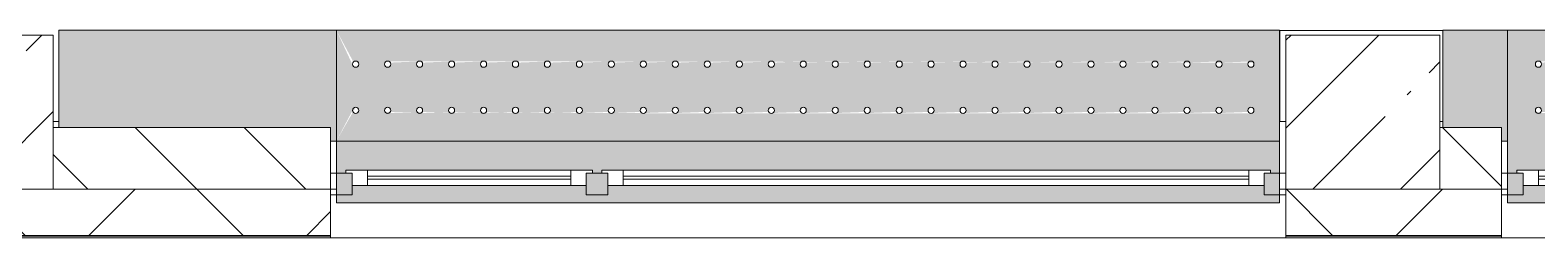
# Model space of a CAD drawing. Header units: millimetres. Extents: x 63482 to 319368, y -8553 to 29000.
# Drawn here: x 191624 to 196513, y -258 to 416 of the extents above; entities that cross this region are included whole.
import ezdxf

# ---------------------------------------------------------------- set-up
doc = ezdxf.new("R2010")
doc.units = ezdxf.units.MM
doc.layers.add('A-FLOR-2', color=7, linetype='Continuous', lineweight=5, true_color=0xaaaaaa)
doc.layers.add('Знаки-2', color=7, linetype='Continuous', lineweight=5, true_color=0xd7cfbf)
for name, color, linetype, lineweight in [('A-GLAZ-2', 7, 'Continuous', 5), ('A-WALL', 7, 'Continuous', 9), ('A-WALL-4', 7, 'Continuous', 5), ('I-WALL-2', 7, 'Continuous', 5), ('S-COLS', 7, 'Continuous', 5), ('Знаки', 7, 'Continuous', 5)]:
    doc.layers.add(name, color=color, linetype=linetype, lineweight=lineweight)

# ---------------------------------------------------------------- blocks, each defined once
blk = doc.blocks.new('BSC_Колонна _Прямоугольная - 500х500-V48-Общий план 3 этажа с размещением фрагментов 3_1-3_8')
at = {"layer": 'S-COLS'}
h = blk.add_hatch(dxfattribs=at)
h.set_pattern_fill('FP_38', color=256, style=0, pattern_type=2)
h.set_pattern_definition([(45, (-61160, -150), (-285.123, 285.123), []), (45, (-60874.88, -150), (-285.123, 285.123), [504.031, -100.806, 16.764, -84.042])])
h.paths.add_polyline_path([(-112.4, -250), (250, -250), (250, 250), (-250, 250), (-250, -250)])
for p, q in [((250, 250), (-250, 250)), ((-250, 250), (-250, -250)), ((250, -250), (250, 250)), ((-250, -250), (250, -250))]:
    blk.add_line(p, q, dxfattribs=at)
blk = doc.blocks.new('BSC_Колонна _Прямоугольная - 500х500-V61-Общий план 3 этажа с размещением фрагментов 3_1-3_8')
at = {"layer": 'S-COLS'}
h = blk.add_hatch(dxfattribs=at)
h.set_pattern_fill('FP_59', color=256, style=0, pattern_type=2)
h.set_pattern_definition([(45, (-56660, -150), (-285.123, 285.123), []), (45, (-56374.88, -150), (-285.123, 285.123), [504.031, -100.806, 16.764, -84.042])])
h.paths.add_polyline_path([(-112.3, -250), (250, -250), (250, 250), (-250, 250), (-250, -250)])
for p, q in [((250, 250), (-250, 250)), ((-250, 250), (-250, -250)), ((250, -250), (250, 250)), ((-250, -250), (250, -250))]:
    blk.add_line(p, q, dxfattribs=at)
blk = doc.blocks.new('120_Окно_СКБ_2Ст - 120_Окно_СКБ_2Ст 3100х2500 _мал_створка слева_ 2-22446355-Общий план 3 этажа с размещением фрагментов 3_1-3_8')
at = {"layer": 'A-GLAZ-2'}
for p, q in [((-1550, -127), (-1550, -57)), ((-1550, -57), (-1480, -57)), ((-1529, -57), (-1550, -57)), ((-1480, -57), (-1480, -127)), ((650, -87), (-1480, -87)), ((-1480, -87), (-1480, -127)), ((-1430, -137), (-1430, -87)), ((600, -137), (600, -87)), ((650, -127), (650, -57)), ((650, -57), (720, -57)), ((650, -127), (650, -87)), ((720, -57), (720, -127)), ((1480, -87), (720, -87)), ((720, -87), (720, -127)), ((770, -137), (770, -87)), ((1430, -137), (1430, -87)), ((1480, -127), (1480, -57)), ((1480, -57), (1550, -57)), ((1480, -127), (1480, -87)), ((1550, -57), (1531, -57)), ((1550, -57), (1550, -127)), ((-1480, -127), (-1550, -127)), ((-1550, -127), (-1529, -127)), ((-1480, -127), (-1500, -127)), ((-1500, -127), (-1500, -137)), ((-1500, -137), (670, -137)), ((670, -137), (-1500, -137)), ((-1430, -107), (600, -107)), ((600, -117), (-1430, -117)), ((720, -127), (650, -127)), ((670, -127), (650, -127)), ((670, -137), (670, -127)), ((720, -127), (700, -127)), ((700, -127), (700, -137)), ((700, -137), (1500, -137)), ((1500, -137), (700, -137)), ((770, -107), (1430, -107)), ((1430, -117), (770, -117)), ((1550, -127), (1480, -127)), ((1500, -127), (1480, -127)), ((1500, -137), (1500, -127)), ((1531, -127), (1550, -127))]:
    blk.add_line(p, q, dxfattribs=at)
blk = doc.blocks.new('120_Окно_СКБ_2Ст - 120_Окно_СКБ_2Ст 2100х2400 _мал створка справа_-V70-Общий план 3 этажа с размещением фрагментов 3_1-3_8')
at = {"layer": 'A-GLAZ-2'}
for p, q in [((-1050, -127), (-1050, -57)), ((-1050, -57), (-980, -57)), ((-1029.8, -57), (-1050, -57)), ((-980, -57), (-980, -127)), ((150, -87), (-980, -87)), ((-980, -87), (-980, -127)), ((-930, -137), (-930, -87)), ((100, -137), (100, -87)), ((150, -127), (150, -57)), ((150, -57), (220, -57)), ((150, -127), (150, -87)), ((220, -57), (220, -127)), ((980, -87), (220, -87)), ((220, -87), (220, -127)), ((270, -137), (270, -87)), ((930, -137), (930, -87)), ((980, -127), (980, -57)), ((980, -57), (1050, -57)), ((980, -127), (980, -87)), ((1050, -57), (1030.2, -57)), ((1050, -57), (1050, -127)), ((-980, -127), (-1050, -127)), ((-1050, -127), (-1029.8, -127)), ((-980, -127), (-1000, -127)), ((-1000, -127), (-1000, -137)), ((-1000, -137), (170, -137)), ((170, -137), (-1000, -137)), ((-930, -107), (100, -107)), ((100, -117), (-930, -117)), ((220, -127), (150, -127)), ((170, -127), (150, -127)), ((170, -137), (170, -127)), ((220, -127), (200, -127)), ((200, -127), (200, -137)), ((200, -137), (1000, -137)), ((1000, -137), (200, -137)), ((270, -107), (930, -107)), ((930, -117), (270, -117)), ((1050, -127), (980, -127)), ((1000, -127), (980, -127)), ((1000, -137), (1000, -127)), ((1030.2, -127), (1050, -127))]:
    blk.add_line(p, q, dxfattribs=at)
blk = doc.blocks.new('Зашивка радиатора_ с перфорацией М6 - Зашивка радиатора_ с перфорацией М6-V229-Общий план 3 этажа с размещением фрагментов 3_1-3_8')
at = {"layer": 'Знаки-2'}
h = blk.add_hatch(color=256, dxfattribs=at)
h.paths.add_polyline_path([(2690, 380), (-370, 380), (-370, 180), (2690, 180), (2690, 324)])
h.paths.add_polyline_path([(2471.3, 324), (2639, 324), (2639, 284), (2659, 284), (2659, 274), (1859, 274), (1859, 284), (1879, 284), (1879, 324), (1971.3, 324)])
h.paths.add_polyline_path([(-28.6, 324), (1809, 324), (1809, 284), (1829, 284), (1829, 274), (-341, 274), (-341, 284), (-321, 284), (-321, 324)])
h = blk.add_hatch(color=256, dxfattribs=at)
h.paths.add_polyline_path([(2690, -179.9), (2634.6, -76.7), (2624.9, -79.3), (2617.8, -72.2), (2620.4, -62.6), (2630.1, -60), (2637.2, -67.1), (2645.9, -85.8)])
h.paths.add_polyline_path([(2690, 180), (2627.5, 70.4), (2618.8, 75.4), (2618.8, 85.4), (2627.5, 90.4), (2636.2, 85.4), (2637.5, 80.4)])
h.paths.add_polyline_path([(971.4, 180), (-370, 180), (-370, -179.9), (2690, -179.9), (2690, 180), (1221.4, 180)])
h.paths.add_polyline_path([(1486.2, 90.4), (2532.4, 85.4), (2532.4, 75.4), (2523.7, 70.4), (2515.1, 75.4), (2515.1, 85.4), (2518.7, 89), (2428.7, 85.4), (2428.7, 75.4), (2420, 70.4), (2411.3, 75.4), (2411.3, 85.4), (2415, 89), (2324.9, 85.4), (2324.9, 75.4), (2316.2, 70.4), (2307.6, 75.4), (2307.6, 85.4), (2311.2, 89), (2221.3, 85), (2221.2, 75.4), (2212.5, 70.4), (2203.8, 75.4), (2203.8, 85.4), (2207.5, 89), (2117.4, 85.4), (2117.4, 75.4), (2108.7, 70.4), (2100.1, 75.4), (2100.1, 85.4), (2103.7, 89), (2013.7, 85.4), (2013.7, 75.4), (2005, 70.4), (1996.3, 75.4), (1996.3, 85.4), (2000, 89), (1909.9, 85.4), (1909.9, 75.4), (1901.2, 70.4), (1892.6, 75.4), (1892.6, 85.4), (1896.2, 89), (1806.2, 85.4), (1806.2, 75.4), (1797.5, 70.4), (1788.8, 75.4), (1788.8, 85.4), (1792.5, 89), (1702.4, 85.4), (1702.4, 75.4), (1693.7, 70.4), (1685.1, 75.4), (1685.1, 85.4), (1688.7, 89), (1598.7, 85.4), (1598.7, 75.4), (1590, 70.4), (1581.3, 75.4), (1581.3, 85.4), (1585, 89), (1494.9, 85.4), (1494.9, 75.4), (1486.2, 70.4), (1477.6, 75.4), (1477.6, 85.4), (1481.2, 89), (1391.2, 85.4), (1391.2, 75.4), (1382.5, 70.4), (1373.8, 75.4), (1373.8, 85.4), (1377.5, 89), (1287.4, 85.4), (1287.4, 75.4), (1278.7, 70.4), (1270.1, 75.4), (1270.1, 85.4), (1273.7, 89), (1183.7, 85.4), (1183.7, 75.4), (1175, 70.4), (1166.3, 75.4), (1166.3, 85.4), (1170, 89), (1079.9, 85.4), (1079.9, 75.4), (1071.2, 70.4), (1062.6, 75.4), (1062.6, 85.4), (1066.2, 89), (976.2, 85.4), (976.2, 75.4), (967.5, 70.4), (958.8, 75.4), (958.8, 85.4), (962.5, 89), (872.4, 85.4), (872.4, 75.4), (863.7, 70.4), (855.1, 75.4), (855.1, 85.4), (858.7, 89), (768.7, 85.4), (768.7, 75.4), (760, 70.4), (751.3, 75.4), (751.3, 85.4), (755, 89), (664.9, 85.4), (664.9, 75.4), (656.2, 70.4), (647.6, 75.4), (647.6, 85.4), (651.2, 89), (561.2, 85.4), (561.2, 75.4), (552.5, 70.4), (543.8, 75.4), (543.8, 85.4), (547.5, 89), (457.4, 85.4), (457.4, 75.4), (448.7, 70.4), (440.1, 75.4), (440.1, 85.4), (443.7, 89), (353.7, 85.4), (353.7, 75.4), (345, 70.4), (336.3, 75.4), (336.3, 85.4), (340, 89), (249.9, 85.4), (249.9, 75.4), (241.2, 70.4), (232.6, 75.4), (232.6, 85.4), (236.2, 89), (146.2, 85.4), (146.2, 75.4), (137.5, 70.4), (128.8, 75.4), (128.8, 85.4), (132.5, 89), (42.4, 85.4), (42.4, 75.4), (33.7, 70.4), (25.1, 75.4), (25.1, 85.4), (28.7, 89), (-61.3, 85.4), (-61.3, 75.4), (-70, 70.4), (-78.7, 75.4), (-78.7, 85.4), (-75, 89), (-165.1, 85.4), (-165.1, 75.4), (-173.8, 70.4), (-182.4, 75.4), (-182.4, 85.4), (-178.8, 89), (-268.8, 85.4), (-268.8, 75.4), (-278.6, 70.5), (-286.2, 75.4), (-286.2, 85.4), (-277.5, 90.4), (-274.9, 90), (1471.4, 90.4)])
h.paths.add_polyline_path([(552.5, -59.6), (561.2, -64.6), (561.2, -74.6), (557.5, -78.3), (647.6, -74.6), (647.6, -64.6), (656.2, -59.6), (664.9, -64.6), (664.9, -74.6), (661.2, -78.3), (751.3, -74.6), (751.3, -64.6), (760, -59.6), (768.7, -64.6), (768.7, -74.6), (765, -78.3), (855.1, -74.6), (855.1, -64.6), (863.7, -59.6), (872.4, -64.6), (872.4, -74.6), (868.7, -78.3), (958.8, -74.6), (958.8, -64.6), (967.5, -59.6), (976.2, -64.6), (976.2, -74.6), (972.5, -78.3), (1062.6, -74.6), (1062.6, -64.6), (1071.2, -59.6), (1079.9, -64.6), (1079.9, -74.6), (1076.2, -78.3), (1166.3, -74.6), (1166.3, -64.6), (1175, -59.6), (1183.7, -64.6), (1183.7, -74.6), (1180, -78.3), (1270.1, -74.6), (1270.1, -64.6), (1278.7, -59.6), (1287.4, -64.6), (1287.4, -74.6), (1283.7, -78.3), (1373.8, -74.6), (1373.8, -64.6), (1382.5, -59.6), (1391.2, -64.6), (1391.2, -74.6), (1387.5, -78.3), (1477.6, -74.6), (1477.6, -64.6), (1486.2, -59.6), (1494.9, -64.6), (1494.9, -74.6), (1491.2, -78.3), (1581.3, -74.6), (1581.3, -64.6), (1590, -59.6), (1598.7, -64.6), (1598.7, -74.6), (1595, -78.3), (1685.1, -74.6), (1685.1, -64.6), (1693.7, -59.6), (1702.4, -64.6), (1702.4, -74.6), (1698.7, -78.3), (1788.8, -74.6), (1788.8, -64.6), (1797.5, -59.6), (1806.2, -64.6), (1806.2, -74.6), (1802.5, -78.3), (1892.6, -74.6), (1892.6, -64.6), (1901.2, -59.6), (1909.9, -64.6), (1909.9, -74.6), (1906.2, -78.3), (1996.3, -74.6), (1996.3, -64.6), (2005, -59.6), (2013.7, -64.6), (2013.7, -74.6), (2010, -78.3), (2100.1, -74.6), (2100.1, -64.6), (2108.7, -59.6), (2117.4, -64.6), (2117.4, -74.6), (2113.7, -78.3), (2203.8, -74.6), (2203.8, -64.6), (2212.5, -59.6), (2221.3, -65), (2221.2, -74.6), (2221.3, -78.3), (2307.6, -74.6), (2307.6, -64.6), (2316.2, -59.6), (2324.9, -64.6), (2324.9, -74.6), (2321.2, -78.3), (2411.3, -74.6), (2411.3, -64.6), (2420, -59.6), (2428.7, -64.6), (2428.7, -74.6), (2425, -78.3), (2515.1, -74.6), (2515.1, -64.6), (2523.7, -59.6), (2532.4, -64.6), (2532.4, -74.6), (2523.7, -79.6), (2521.2, -79.3), (-286.2, -74.6), (-286.2, -64.6), (-277.5, -59.6), (-268.8, -64.6), (-268.8, -74.6), (-272.5, -78.3), (-182.4, -74.6), (-182.4, -64.6), (-173.8, -59.6), (-165.1, -64.6), (-165.1, -74.6), (-168.8, -78.3), (-78.7, -74.6), (-78.7, -64.6), (-70, -59.6), (-61.3, -64.6), (-61.3, -74.6), (-65, -78.3), (25.1, -74.6), (25.1, -64.6), (33.7, -59.6), (42.4, -64.6), (42.4, -74.6), (38.7, -78.3), (128.8, -74.6), (128.8, -64.6), (137.5, -59.6), (146.2, -64.6), (146.2, -74.6), (142.5, -78.3), (232.6, -74.6), (232.6, -64.6), (241.2, -59.6), (249.9, -64.6), (249.9, -74.6), (246.2, -78.3), (336.3, -74.6), (336.3, -64.6), (346.4, -59.8), (353.7, -64.6), (353.7, -74.6), (350, -78.3), (440.1, -74.6), (440.1, -64.6), (448.7, -59.6), (457.4, -64.6), (457.4, -74.6), (453.7, -78.3), (543.8, -74.6), (543.8, -64.6), (549.9, -60)])
at = {"layer": 'Знаки'}
for p, q in [((2690, 380), (-370, 380)), ((-370, 380), (-370, 180)), ((2690, 180), (2690, 380)), ((-370, 180), (2690, 180)), ((2690, 180), (-370, 180)), ((-370, 180), (-370, -179.9)), ((2690, -179.9), (2690, 180)), ((-370, -179.9), (2690, -179.9))]:
    blk.add_line(p, q, dxfattribs=at)
for centre, start, end in [((-277.5, 80.4), 0, 180), ((-277.5, 80.4), 180, 360), ((-173.8, 80.4), 0, 180), ((-173.8, 80.4), 180, 0), ((-70, 80.4), 0, 180), ((-70, 80.4), 180, 0), ((33.7, 80.4), 0, 180), ((33.7, 80.4), 180, 360), ((137.5, 80.4), 0, 180), ((137.5, 80.4), 180, 0), ((241.2, 80.4), 0, 180), ((241.2, 80.4), 180, 0), ((345, 80.4), 0, 180), ((345, 80.4), 180, 0), ((448.7, 80.4), 0, 180), ((448.7, 80.4), 180, 0), ((552.5, 80.4), 0, 180), ((552.5, 80.4), 180, 360), ((656.2, 80.4), 0, 180), ((656.2, 80.4), 180, 0), ((760, 80.4), 0, 180), ((760, 80.4), 180, 0), ((863.7, 80.4), 0, 180), ((863.7, 80.4), 180, 0), ((967.5, 80.4), 0, 180), ((967.5, 80.4), 180, 0), ((1071.2, 80.4), 0, 180), ((1071.2, 80.4), 180, 0), ((1175, 80.4), 0, 180), ((1175, 80.4), 180, 0), ((1278.7, 80.4), 0, 180), ((1278.7, 80.4), 180, 0), ((1382.5, 80.4), 0, 180), ((1382.5, 80.4), 180, 0), ((1486.2, 80.4), 0, 180), ((1486.2, 80.4), 180, 360), ((1590, 80.4), 0, 180), ((1590, 80.4), 180, 0), ((1693.7, 80.4), 0, 180), ((1693.7, 80.4), 180, 360), ((1797.5, 80.4), 0, 180), ((1797.5, 80.4), 180, 0), ((1901.2, 80.4), 0, 180), ((1901.2, 80.4), 180, 0), ((2005, 80.4), 0, 180), ((2005, 80.4), 180, 0), ((2108.7, 80.4), 0, 180), ((2108.7, 80.4), 180, 360), ((2212.5, 80.4), 0, 180), ((2212.5, 80.4), 180, 0), ((2316.2, 80.4), 0, 180), ((2316.2, 80.4), 180, 360), ((2420, 80.4), 0, 180), ((2420, 80.4), 180, 0), ((2523.7, 80.4), 0, 180), ((2523.7, 80.4), 180, 360), ((2627.5, 80.4), 0, 180), ((2627.5, 80.4), 180, 360), ((-277.5, -69.6), 0, 180), ((-277.5, -69.6), 180, 0), ((-173.8, -69.6), 0, 180), ((-173.8, -69.6), 180, 0), ((-70, -69.6), 0, 180), ((-70, -69.6), 180, 0), ((33.7, -69.6), 0, 180), ((33.7, -69.6), 180, 0), ((137.5, -69.6), 0, 180), ((137.5, -69.6), 180, 0), ((241.2, -69.6), 0, 180), ((241.2, -69.6), 180, 0), ((345, -69.6), 0, 180), ((345, -69.6), 180, 0), ((448.7, -69.6), 0, 180), ((448.7, -69.6), 180, 0), ((552.5, -69.6), 0, 180), ((552.5, -69.6), 180, 0), ((656.2, -69.6), 0, 180), ((656.2, -69.6), 180, 0), ((760, -69.6), 0, 180), ((760, -69.6), 180, 0), ((863.7, -69.6), 0, 180), ((863.7, -69.6), 180, 0), ((967.5, -69.6), 0, 180), ((967.5, -69.6), 180, 0), ((1071.2, -69.6), 0, 180), ((1071.2, -69.6), 180, 0), ((1175, -69.6), 0, 180), ((1175, -69.6), 180, 0), ((1278.7, -69.6), 0, 180), ((1278.7, -69.6), 180, 0), ((1382.5, -69.6), 0, 180), ((1382.5, -69.6), 180, 0), ((1486.2, -69.6), 0, 180), ((1486.2, -69.6), 180, 0), ((1590, -69.6), 0, 180), ((1590, -69.6), 180, 0), ((1693.7, -69.6), 0, 180), ((1693.7, -69.6), 180, 0), ((1797.5, -69.6), 0, 180), ((1797.5, -69.6), 180, 0), ((1901.2, -69.6), 0, 180), ((1901.2, -69.6), 180, 0), ((2005, -69.6), 0, 180), ((2005, -69.6), 180, 0), ((2108.7, -69.6), 0, 180), ((2108.7, -69.6), 180, 0), ((2212.5, -69.6), 0, 180), ((2212.5, -69.6), 180, 0), ((2316.2, -69.6), 0, 180), ((2316.2, -69.6), 180, 0), ((2420, -69.6), 0, 180), ((2420, -69.6), 180, 0), ((2523.7, -69.6), 0, 180), ((2523.7, -69.6), 180, 0), ((2627.5, -69.6), 0, 180), ((2627.5, -69.6), 180, 0)]:
    blk.add_arc(centre, 10, start, end, dxfattribs=at)
blk = doc.blocks.new('Зашивка без перфорации М3 - М3_24-V230-Общий план 3 этажа с размещением фрагментов 3_1-3_8')
at = {"layer": 'Знаки-2'}
blk.add_hatch(color=256, dxfattribs=at).paths.add_polyline_path([(-430, 180), (-430, -179.9), (470.2, -179.9), (470.2, 136), (-411, 136), (-411, 180)])
at = {"layer": 'Знаки'}
for p, q in [((-411, 180), (-430, 180)), ((-430, 180), (-430, -179.9)), ((470.2, -179.9), (470.2, 136)), ((-430, -179.9), (470.2, -179.9))]:
    blk.add_line(p, q, dxfattribs=at)
blk = doc.blocks.new('Зашивка_ опоясывающая панель - Зашивка_ опоясывающая панель-V231-Общий план 3 этажа с размещением фрагментов 3_1-3_8')
at = {"layer": 'Знаки-2'}
blk.add_hatch(color=256, dxfattribs=at).paths.add_polyline_path([(-406, 179.9), (-407, 180), (-406, 179.9)])
at = {"layer": 'Знаки'}
blk.add_line((-430, 180), (-406, 180), dxfattribs=at)
blk = doc.blocks.new('Зашивка радиатора_ с перфорацией М5 - Зашивка радиатора_ с перфорацией М5-V234-Общий план 3 этажа с размещением фрагментов 3_1-3_8')
at = {"layer": 'Знаки-2'}
h = blk.add_hatch(color=256, dxfattribs=at)
h.paths.add_polyline_path([(1699.8, 380), (-310, 380), (-310, -179.9), (1750, -179.9), (1750, 380)])
h.paths.add_polyline_path([(939.8, 324), (1699.8, 324), (1699.8, 284), (1719.8, 279.3), (1714.4, 274), (919.8, 274), (919.8, 284), (939.8, 284)])
h.paths.add_polyline_path([(-252.6, 324), (869.8, 324), (869.8, 284), (889.8, 284), (889.8, 274), (-280.2, 278.1), (-278.5, 284), (-260.2, 284), (-260.2, 324)])
h.paths.add_polyline_path([(1082.2, 90.4), (1658.7, 85.4), (1658.7, 75.4), (1650, 70.4), (1641.3, 75.4), (1641.3, 85.4), (1645, 89), (1554.9, 85.4), (1554.9, 75.4), (1546.2, 70.4), (1537.6, 75.4), (1537.6, 85.4), (1541.2, 89), (1451.2, 85.4), (1451.2, 75.4), (1442.5, 70.4), (1433.8, 75.4), (1433.8, 85.4), (1437.5, 89), (1347.4, 85.4), (1347.4, 75.4), (1338.7, 70.4), (1330.1, 75.4), (1330.1, 85.4), (1332.2, 89), (1243.7, 85.4), (1243.7, 75.4), (1235, 70.4), (1226.3, 75.4), (1226.3, 85.4), (1230, 89), (1139.9, 85.4), (1139.9, 75.4), (1131.2, 70.4), (1122.6, 75.4), (1122.6, 85.4), (1126.2, 89), (1036.2, 85.4), (1036.2, 75.4), (1027.5, 70.4), (1018.8, 75.4), (1018.8, 85.4), (1022.5, 89), (932.4, 85.4), (932.4, 75.4), (923.7, 70.4), (915.1, 75.4), (915.1, 85.4), (918.7, 89), (828.7, 85.4), (828.7, 75.4), (820, 70.4), (811.3, 75.4), (811.3, 85.4), (815, 89), (724.9, 85.4), (724.9, 75.4), (716.2, 70.4), (707.6, 75.4), (707.6, 85.4), (711.2, 89), (621.2, 85.4), (621.2, 75.4), (612.5, 70.4), (603.8, 75.4), (603.8, 85.4), (607.5, 89), (517.4, 85.4), (517.4, 75.4), (508.7, 70.4), (500.1, 75.4), (500.1, 85.4), (503.7, 89), (413.7, 85.4), (413.7, 75.4), (405, 70.4), (396.3, 75.4), (396.3, 85.4), (400, 89), (309.9, 85.4), (309.9, 75.4), (301.2, 70.4), (292.6, 75.4), (292.6, 85.4), (296.2, 89), (206.2, 85.4), (206.2, 75.4), (197.5, 70.4), (188.8, 75.4), (188.8, 85.4), (192.5, 89), (102.4, 85.4), (102.4, 75.4), (93.7, 70.4), (85.1, 75.4), (85.1, 85.4), (82.3, 89), (-1.3, 85.4), (-1.3, 75.4), (-10, 70.4), (-18.7, 75.4), (-18.7, 85.4), (-15, 89), (-105.1, 85.4), (-105.1, 75.4), (-113.8, 70.4), (-122.4, 75.4), (-122.4, 85.4), (-118.8, 89), (-208.8, 85.4), (-208.8, 75.4), (-217.5, 70.4), (-226.2, 75.4), (-226.2, 85.4), (-217.5, 90.4), (-214.9, 90), (1027.5, 90.4)])
h.paths.add_polyline_path([(923.7, -59.6), (932.4, -64.6), (932.4, -74.6), (928.7, -78.3), (1018.8, -74.6), (1018.8, -64.6), (1027.5, -59.6), (1036.2, -64.6), (1036.2, -74.6), (1032.5, -78.3), (1122.6, -74.6), (1122.6, -64.6), (1131.2, -59.6), (1139.9, -64.6), (1139.9, -74.6), (1136.2, -78.3), (1226.3, -74.6), (1226.3, -64.6), (1235, -59.6), (1243.7, -64.6), (1243.7, -74.6), (1240, -78.3), (1330.1, -74.6), (1330.1, -64.6), (1338.7, -59.6), (1347.4, -64.6), (1347.4, -74.6), (1343.7, -78.3), (1433.8, -74.6), (1433.8, -64.6), (1442.5, -59.6), (1451.2, -64.6), (1451.2, -74.6), (1447.5, -78.3), (1537.6, -74.6), (1537.6, -64.6), (1546.2, -59.6), (1554.9, -64.6), (1554.9, -74.6), (1551.2, -78.3), (1641.3, -74.6), (1641.3, -64.6), (1650, -59.6), (1658.7, -64.6), (1658.7, -74.6), (1650, -79.6), (1647.4, -79.3), (-226.2, -74.6), (-226.2, -64.6), (-217.5, -59.6), (-208.8, -64.6), (-208.8, -74.6), (-212.5, -78.3), (-122.4, -74.6), (-122.4, -64.6), (-113.8, -59.6), (-105.1, -64.6), (-105.1, -74.6), (-108.8, -78.3), (-18.7, -74.6), (-18.7, -64.6), (-10, -59.6), (-1.3, -64.6), (-1.3, -74.6), (-5, -78.3), (85.1, -74.6), (85.1, -64.6), (93.7, -59.6), (102.4, -64.6), (102.4, -74.6), (98.7, -78.3), (188.8, -74.6), (188.8, -64.6), (197.5, -59.6), (206.2, -64.6), (206.2, -74.6), (207.3, -78.3), (292.6, -74.6), (292.6, -64.6), (301.2, -59.6), (309.9, -64.6), (309.9, -74.6), (306.2, -78.3), (396.3, -74.6), (396.3, -64.6), (405, -59.6), (413.7, -64.6), (413.7, -74.6), (410, -78.3), (500.1, -74.6), (500.1, -64.6), (508.7, -59.6), (517.4, -64.6), (517.4, -74.6), (513.7, -78.3), (603.8, -74.6), (603.8, -64.6), (612.5, -59.6), (621.2, -64.6), (621.2, -74.6), (617.5, -78.3), (707.3, -73.9), (707.6, -64.6), (716.2, -59.6), (724.9, -64.6), (724.9, -74.6), (721.2, -78.3), (811.3, -74.6), (811.3, -64.6), (820, -59.6), (828.7, -64.6), (828.7, -74.6), (832.3, -78.3), (915.1, -74.6), (915.1, -64.6), (921.2, -60)])
at = {"layer": 'Знаки'}
for p, q in [((1750, 380), (-310, 380)), ((-310, 380), (-310, -179.9)), ((1750, -179.9), (1750, 380)), ((-310, -179.9), (1750, -179.9))]:
    blk.add_line(p, q, dxfattribs=at)
for centre, start, end in [((-217.5, 80.4), 0, 180), ((-217.5, 80.4), 180, 0), ((-113.8, 80.4), 0, 180), ((-113.8, 80.4), 180, 0), ((-10, 80.4), 0, 180), ((-10, 80.4), 180, 360), ((93.7, 80.4), 0, 180), ((93.7, 80.4), 180, 0), ((197.5, 80.4), 0, 180), ((197.5, 80.4), 180, 0), ((301.2, 80.4), 0, 180), ((301.2, 80.4), 180, 0), ((405, 80.4), 0, 180), ((405, 80.4), 180, 0), ((508.7, 80.4), 0, 180), ((508.7, 80.4), 180, 0), ((612.5, 80.4), 0, 180), ((612.5, 80.4), 180, 0), ((716.2, 80.4), 0, 180), ((716.2, 80.4), 180, 0), ((820, 80.4), 0, 180), ((820, 80.4), 180, 0), ((923.7, 80.4), 0, 180), ((923.7, 80.4), 180, 360), ((1027.5, 80.4), 0, 180), ((1027.5, 80.4), 180, 0), ((1131.2, 80.4), 0, 180), ((1131.2, 80.4), 180, 360), ((1235, 80.4), 0, 180), ((1235, 80.4), 180, 0), ((1338.7, 80.4), 0, 180), ((1338.7, 80.4), 180, 0), ((1442.5, 80.4), 0, 180), ((1442.5, 80.4), 180, 360), ((1546.2, 80.4), 0, 180), ((1546.2, 80.4), 180, 0), ((1650, 80.4), 0, 180), ((1650, 80.4), 180, 360), ((-217.5, -69.6), 0, 180), ((-217.5, -69.6), 180, 0), ((-113.8, -69.6), 0, 180), ((-113.8, -69.6), 180, 0), ((-10, -69.6), 0, 180), ((-10, -69.6), 180, 0), ((93.7, -69.6), 0, 180), ((93.7, -69.6), 180, 0), ((197.5, -69.6), 0, 180), ((197.5, -69.6), 180, 0), ((301.2, -69.6), 0, 180), ((301.2, -69.6), 180, 0), ((405, -69.6), 0, 180), ((405, -69.6), 180, 0), ((508.7, -69.6), 0, 180), ((508.7, -69.6), 180, 0), ((612.5, -69.6), 0, 180), ((612.5, -69.6), 180, 0), ((716.2, -69.6), 0, 180), ((716.2, -69.6), 180, 0), ((820, -69.6), 0, 180), ((820, -69.6), 180, 0), ((923.7, -69.6), 0, 180), ((923.7, -69.6), 180, 0), ((1027.5, -69.6), 0, 180), ((1027.5, -69.6), 180, 0), ((1131.2, -69.6), 0, 180), ((1131.2, -69.6), 180, 0), ((1235, -69.6), 0, 180), ((1235, -69.6), 180, 0), ((1338.7, -69.6), 0, 180), ((1338.7, -69.6), 180, 0), ((1442.5, -69.6), 0, 180), ((1442.5, -69.6), 180, 0), ((1546.2, -69.6), 0, 180), ((1546.2, -69.6), 180, 0), ((1650, -69.6), 0, 180), ((1650, -69.6), 180, 0)]:
    blk.add_arc(centre, 10, start, end, dxfattribs=at)
blk = doc.blocks.new('Зашивка без перфорации М3 - М3_14-V235-Общий план 3 этажа с размещением фрагментов 3_1-3_8')
at = {"layer": 'Знаки-2'}
blk.add_hatch(color=256, dxfattribs=at).paths.add_polyline_path([(-410, 180), (-429.8, 180), (-429.8, -179.9), (-219.8, -179.9), (-219.8, 136), (-410, 136)])
at = {"layer": 'Знаки'}
for p, q in [((-410, 180), (-429.8, 180)), ((-219.8, -179.9), (-219.8, 136)), ((-429.8, -179.9), (-219.8, -179.9))]:
    blk.add_line(p, q, dxfattribs=at)
blk = doc.blocks.new('Зашивка_ опоясывающая панель - Зашивка_ опоясывающая панель-V236-Общий план 3 этажа с размещением фрагментов 3_1-3_8')
at = {"layer": 'Знаки-2'}
blk.add_hatch(color=256, dxfattribs=at).paths.add_polyline_path([(-406, 179.9), (-407.9, 180), (-407.1, 179.9)])
at = {"layer": 'Знаки'}
blk.add_line((-430, 180), (-406, 180), dxfattribs=at)

msp = doc.modelspace()

# ---------------------------------------------------------------- hatches: boundary and pattern name
at = {"layer": 'A-WALL-4'}
h = msp.add_hatch(dxfattribs=at)
h.set_pattern_fill('FP_50', color=256, style=0, pattern_type=2)
h.set_pattern_definition([(135, (134788.6, 0), (-176.7767, -176.7767), [])])
h.paths.add_polyline_path([(199948.6, -100), (200198.6, -100), (200198.6, 100), (199948.6, 100)])
h.paths.add_polyline_path([(189836.4, -100), (190298.6, -100), (190298.6, 100), (189548.6, 100), (189548.6, -100)])
h.paths.add_polyline_path([(191698.6, -100), (192598.6, -100), (192598.6, 100), (191698.6, 100), (191698.6, -52.2)])
h.paths.add_polyline_path([(199048.6, -100), (199048.6, 100), (198498.6, 100), (198498.6, -100), (198836, -100)])
h.paths.add_polyline_path([(196198.6, -100), (196398.6, -100), (196398.6, 100), (196198.6, 100), (196198.6, 42.9)])
h.paths.add_polyline_path([(182836.6, -100), (182948.6, -100), (182948.6, 100), (182698.6, 100), (182698.6, -100)])
h.paths.add_polyline_path([(178836.8, -100), (179098.6, -100), (179098.6, 100), (178198.6, 100), (178198.6, -100), (178336.8, -100)])
h.paths.add_polyline_path([(185048.6, -100), (185798.6, -100), (185798.6, 100), (185048.6, 100), (185048.6, 26)])
h.paths.add_polyline_path([(187198.6, -100), (187448.6, -100), (187448.6, 100), (187198.6, 100), (187198.6, 33.3)])
h.paths.add_polyline_path([(177698.6, -100), (177698.6, 100), (177448.6, 100), (177448.6, -100)])
h.paths.add_polyline_path([(176336.9, -100), (176548.6, -100), (176548.6, 100), (175928.6, 100), (175928.6, -100)])
h.paths.add_polyline_path([(165837.3, -100), (166898.6, -100), (166898.6, 100), (165671.4, 100), (165671.4, -100)])
h.paths.add_polyline_path([(172778.6, -100), (172778.6, 100), (172211.6, 100), (172211.6, -100), (172337, -100)])
h.paths.add_polyline_path([(170837.1, -100), (171311.6, -100), (171311.6, 100), (170758.6, 100), (170758.6, -100)])
h.paths.add_polyline_path([(173278.6, -100), (173328.6, -100), (173328.6, 100), (173278.6, 100)])
h.paths.add_polyline_path([(164771.4, -100), (164771.4, 100), (164598.3, 100), (164598.3, -100)])
h.paths.add_polyline_path([(168398.6, -100), (168658.6, -100), (168658.6, 100), (168398.6, 100), (168398.6, 39.5)])
h.paths.add_polyline_path([(151337.8, -100), (152048.6, -100), (152048.6, 100), (151298.6, 100), (151298.6, -100)])
h.paths.add_polyline_path([(156698.6, -100), (156698.6, 100), (156398.6, 100), (156398.6, -100)])
h.paths.add_polyline_path([(161198.3, -100), (161198.3, 100), (160948.6, 100), (160948.6, -100)])
h.paths.add_polyline_path([(159598.6, -100), (160348.6, -100), (160348.6, 100), (159598.6, 100), (159598.6, 26)])
h.paths.add_polyline_path([(154148.6, -100), (155498.6, -100), (155498.6, 100), (154148.6, 100), (154148.6, 26)])
h.paths.add_polyline_path([(157337.6, -100), (157498.6, -100), (157498.6, 100), (157298.6, 100), (157298.6, -100)])
h.paths.add_polyline_path([(150337.8, -100), (150398.6, -100), (150398.6, 100), (149648.6, 100), (149648.6, -100), (149837.9, -100)])
h.paths.add_polyline_path([(145148.3, -100), (145898.6, -100), (145898.6, 100), (145148.3, 100), (145148.3, 26)])
h.paths.add_polyline_path([(142338.1, -100), (142448.6, -100), (142448.6, 100), (141618.6, 100), (141618.6, -100), (141838.2, -100)])
h.paths.add_polyline_path([(146798.6, -100), (146948.6, -100), (146948.6, 100), (146798.6, 100), (146798.6, 26)])
h = msp.add_hatch(dxfattribs=at)
h.set_pattern_fill('FP_52', color=256, style=0, pattern_type=2)
h.set_pattern_definition([(45, (134788.6, 0), (-353.5534, 353.5534), []), (135, (134788.6, 0), (-353.5534, -353.5534), [])])
h.paths.add_polyline_path([(208335.7, -250), (210488.6, -250), (210488.6, -100), (206868.6, -100), (206868.6, -250), (207335.7, -250)])
h.paths.add_polyline_path([(196398.6, -250), (196398.6, -100), (195698.6, -100), (195698.6, -250), (196336.1, -250)])
h.paths.add_polyline_path([(192598.6, -250), (192598.6, -100), (191415.7, -100), (191415.7, -250), (192336.3, -250)])
h.paths.add_polyline_path([(198498.6, -250), (199048.6, -250), (199048.6, -100), (198498.6, -100)])
h.paths.add_polyline_path([(199948.6, -250), (200198.6, -250), (200198.6, -100), (199948.6, -100)])

# ---------------------------------------------------------------- linework, layer by layer
at = {"layer": 'A-FLOR-2'}
for p, q in [((195678.6, 120), (195678.6, 415)), ((195678.6, 415), (196208.3, 415))]:
    msp.add_line(p, q, dxfattribs=at)
at = {"layer": 'A-WALL'}
for p, q in [((191698.6, -100), (192598.6, -100)), ((196198.6, -100), (196398.6, -100)), ((191198.6, -250), (192598.6, -250)), ((191198.6, -253), (192598.6, -253)), ((195698.6, -250), (196398.6, -250)), ((195698.6, -253), (196398.6, -253))]:
    msp.add_line(p, q, dxfattribs=at)
at = {"layer": 'A-WALL-4'}
for p, q in [((192598.6, 100), (191698.6, 100)), ((192598.6, -258), (192598.6, 100)), ((196398.6, 100), (196198.6, 100)), ((196398.6, -258), (196398.6, 100)), ((192598.6, -100), (192617.6, -100)), ((195677.6, -100), (195698.6, -100)), ((195698.6, -100), (195698.6, -258)), ((196398.6, -100), (196418.3, -100)), ((199948.6, -258), (185798.6, -258))]:
    msp.add_line(p, q, dxfattribs=at)
at = {"layer": 'I-WALL-2'}
for p, q in [((191698.6, 120), (191717.3, 120)), ((195677.6, 120), (195698.6, 120)), ((196198.6, 120), (196208.3, 120))]:
    msp.add_line(p, q, dxfattribs=at)

# ---------------------------------------------------------------- block references
at = {"layer": 'A-GLAZ-2', "rotation": 180}
for name, p in [('120_Окно_СКБ_2Ст - 120_Окно_СКБ_2Ст 3100х2500 _мал_створка слева_ 2-22446355-Общий план 3 этажа с размещением фрагментов 3_1-3_8', (194148.6, -175)), ('120_Окно_СКБ_2Ст - 120_Окно_СКБ_2Ст 2100х2400 _мал створка справа_-V70-Общий план 3 этажа с размещением фрагментов 3_1-3_8', (197448.6, -175))]:
    msp.add_blockref(name, p, dxfattribs=at)
at = {"layer": 'S-COLS'}
for name, p in [('BSC_Колонна _Прямоугольная - 500х500-V61-Общий план 3 этажа с размещением фрагментов 3_1-3_8', (191448.6, 150)), ('BSC_Колонна _Прямоугольная - 500х500-V48-Общий план 3 этажа с размещением фрагментов 3_1-3_8', (195948.6, 150))]:
    msp.add_blockref(name, p, dxfattribs=at)
at = {"layer": 'Знаки', "rotation": 180}
for name, p in [('Зашивка без перфорации М3 - М3_24-V230-Общий план 3 этажа с размещением фрагментов 3_1-3_8', (192187.6, 236)), ('Зашивка радиатора_ с перфорацией М6 - Зашивка радиатора_ с перфорацией М6-V229-Общий план 3 этажа с размещением фрагментов 3_1-3_8', (195307.6, 236)), ('Зашивка без перфорации М3 - М3_14-V235-Общий план 3 этажа с размещением фрагментов 3_1-3_8', (195988.6, 236)), ('Зашивка радиатора_ с перфорацией М5 - Зашивка радиатора_ с перфорацией М5-V234-Общий план 3 этажа с размещением фрагментов 3_1-3_8', (198168.3, 236))]:
    msp.add_blockref(name, p, dxfattribs=at)
at = {"layer": 'Знаки'}
for name, p in [('Зашивка_ опоясывающая панель - Зашивка_ опоясывающая панель-V231-Общий план 3 этажа с размещением фрагментов 3_1-3_8', (193023.6, 236)), ('Зашивка_ опоясывающая панель - Зашивка_ опоясывающая панель-V236-Общий план 3 этажа с размещением фрагментов 3_1-3_8', (196825.6, 236))]:
    msp.add_blockref(name, p, dxfattribs=at)

doc.saveas('drawing.dxf')
